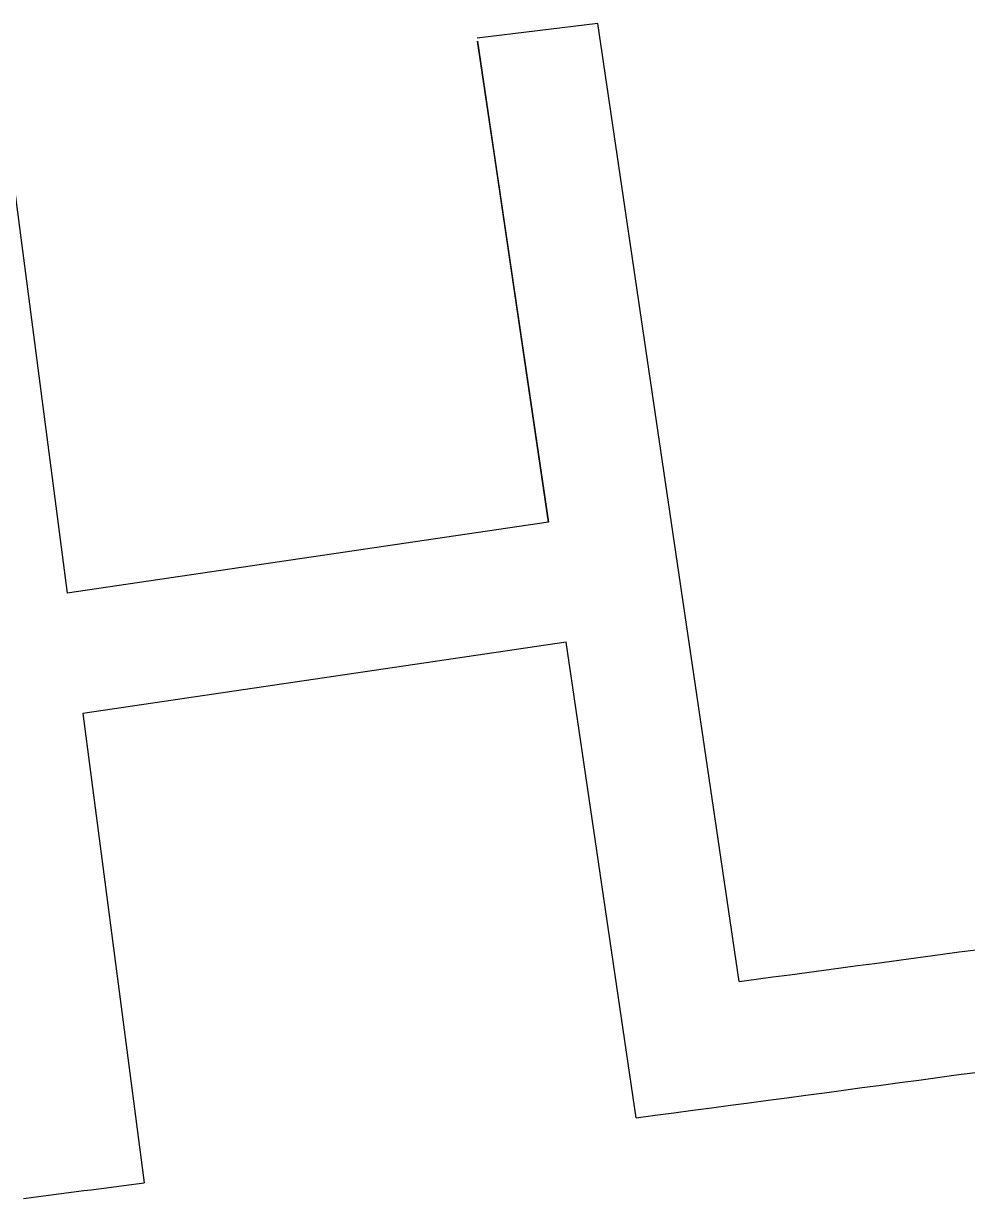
# Model space of a CAD drawing. Header units: inches. Extents: x 343 to 3010, y 5135 to 6248.
# Drawn here: x 1528.66 to 1559.72, y 5527.88 to 5566.56 of the extents above; entities that cross this region are included whole.
import ezdxf

# ---------------------------------------------------------------- set-up
doc = ezdxf.new("R2010")
doc.units = ezdxf.units.IN
doc.header["$LTSCALE"] = 10
doc.header["$MEASUREMENT"] = 0

msp = doc.modelspace()

# ---------------------------------------------------------------- linework, layer by layer
for p, q in [((1547.556, 5566.562), (1543.587, 5566.076)), ((1552.207, 5535.025), (1547.556, 5566.562)), ((1544.175, 5562.076), (1543.599, 5565.979)), ((1543.599, 5565.979), (1545.933, 5550.15)), ((1527.986, 5563.974), (1530.092, 5547.814)), ((1545.933, 5550.15), (1544.175, 5562.076)), ((1545.933, 5550.15), (1530.092, 5547.814)), ((1546.517, 5546.193), (1530.609, 5543.847)), ((1548.825, 5530.539), (1546.517, 5546.193)), ((1530.609, 5543.847), (1532.622, 5528.399))]:
    msp.add_line(p, q)
for radius, start, end in [(7388.25, 277.6130695, 277.8922665), (7392.25, 277.5824831, 277.8925351), (7392.25, 277.4248057, 277.4558088)]:
    msp.add_arc((573.393, 12858.15), radius, start, end)

doc.saveas('drawing.dxf')
